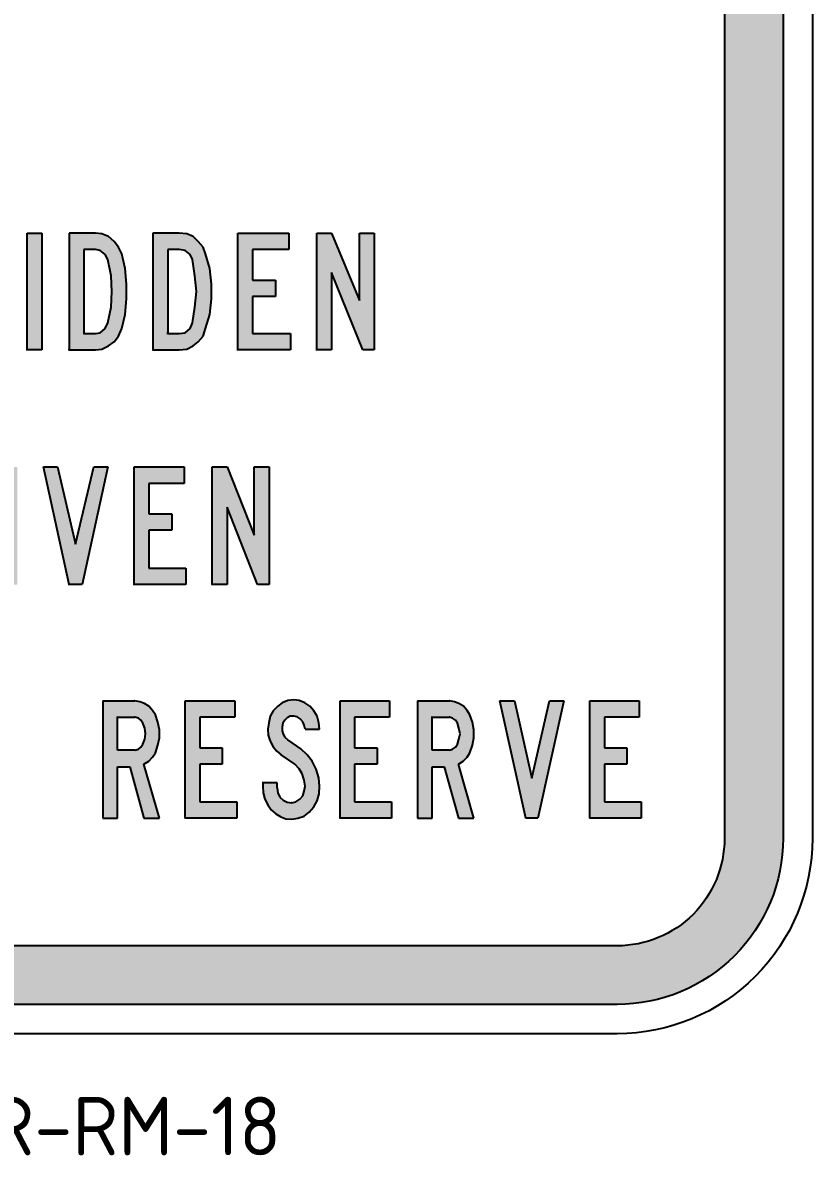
# Model space of a CAD drawing. Extents: x 186 to 276, y 148 to 264.
# Drawn here: x 235.1 to 275.5, y 147.9 to 205.9 of the extents above; entities that cross this region are included whole.
import ezdxf

# ---------------------------------------------------------------- set-up
doc = ezdxf.new("R2010")
doc.units = 0
doc.linetypes.add('CENTERX2', pattern=[101.6, 63.5, -12.7, 12.7, -12.7])
doc.layers.get('0').update_dxf_attribs({"linetype": 'CONTINUOUS'})
doc.layers.add('L35', color=3, linetype='CONTINUOUS')
doc.layers.add('T25', color=1, linetype='CONTINUOUS')
doc.styles.add('ISO', font='iso3098b.shx')

msp = doc.modelspace()

# ---------------------------------------------------------------- hatches: boundary and pattern name
at = {"layer": 'T25', "linetype": 'CENTERX2'}
h = msp.add_hatch(color=256, dxfattribs=at)
edge = h.paths.add_edge_path(flags=16)
edge.add_arc((195.53, 254.095), 5.5, 90, 180, ccw=False)
edge.add_line((195.53, 259.595), (265.53, 259.595))
edge.add_arc((265.53, 254.095), 5.5, 0, 90, ccw=False)
edge.add_line((271.03, 254.095), (271.03, 164.095))
edge.add_arc((265.53, 164.095), 5.5, 270, 360, ccw=False)
edge.add_line((265.53, 158.595), (195.53, 158.595))
edge.add_arc((195.53, 164.095), 5.5, 180, 270, ccw=False)
edge.add_line((190.03, 164.095), (190.03, 254.095))
edge = h.paths.add_edge_path()
edge.add_arc((195.53, 254.095), 8.5, 90, 180, ccw=False)
edge.add_line((195.53, 262.595), (265.53, 262.595))
edge.add_arc((265.53, 254.095), 8.5, 0, 90, ccw=False)
edge.add_line((274.03, 254.095), (274.03, 164.095))
edge.add_arc((265.53, 164.095), 8.5, 270, 360, ccw=False)
edge.add_line((265.53, 155.595), (195.53, 155.595))
edge.add_arc((195.53, 164.095), 8.5, 180, 270, ccw=False)
edge.add_line((187.03, 164.095), (187.03, 254.095))
at = {"layer": 'T25', "linetype": 'Continuous'}
h = msp.add_hatch(color=256, dxfattribs=at)
h.paths.add_polyline_path([(209.724, 194.246), (210.694, 194.246), (210.694, 195.089), (208.039, 195.089), (208.039, 194.246), (208.966, 194.246), (208.966, 189.105), (209.724, 189.105)])
h.paths.add_polyline_path([(215.08, 191.622), (215.08, 192.572), (215.035, 193.108), (214.866, 194.078), (214.74, 194.415), (214.529, 194.752), (214.234, 194.963), (213.939, 195.089), (213.895, 195.099), (213.262, 195.099), (213.223, 195.089), (212.928, 194.963), (212.633, 194.752), (212.422, 194.415), (212.295, 194.078), (212.127, 193.108), (212.043, 192.097), (212.127, 191.085), (212.295, 190.116), (212.422, 189.779), (212.633, 189.484), (212.928, 189.231), (213.223, 189.105), (213.301, 189.095), (213.851, 189.095), (213.939, 189.105), (214.234, 189.231), (214.529, 189.484), (214.74, 189.779), (214.866, 190.116), (215.035, 191.085)])
h.paths.add_polyline_path([(212.801, 192.097), (212.843, 192.982), (213.012, 193.825), (213.096, 194.036), (213.265, 194.204), (213.475, 194.289), (213.686, 194.289), (213.897, 194.204), (214.066, 194.036), (214.15, 193.825), (214.318, 192.982), (214.361, 192.097), (214.318, 191.254), (214.15, 190.411), (214.066, 190.158), (213.897, 189.99), (213.686, 189.905), (213.475, 189.905), (213.265, 189.99), (213.096, 190.158), (213.012, 190.411), (212.843, 191.254)], flags=16)
h.paths.add_polyline_path([(221.82, 192.223), (222.115, 192.518), (222.326, 192.856), (222.453, 193.277), (222.495, 193.699), (222.368, 194.12), (222.2, 194.499), (221.905, 194.836), (221.525, 195.005), (221.104, 195.089), (219.418, 195.089), (219.418, 189.105), (221.188, 189.105), (221.61, 189.189), (221.947, 189.4), (222.242, 189.695), (222.453, 190.116), (222.537, 190.58), (222.537, 191.043), (222.368, 191.507), (222.158, 191.886)])
h.paths.add_polyline_path([(221.399, 191.633), (221.61, 191.338), (221.736, 190.959), (221.736, 190.58), (221.652, 190.243), (221.441, 190.032), (221.188, 189.948), (220.219, 189.948), (220.219, 191.802), (221.062, 191.802), (221.23, 191.76)], flags=16)
h.paths.add_polyline_path([(221.062, 192.645), (220.219, 192.645), (220.219, 194.246), (221.104, 194.246), (221.399, 194.162), (221.568, 193.951), (221.652, 193.656), (221.652, 193.319), (221.525, 193.024), (221.357, 192.771)], flags=16)
h.paths.add_polyline_path([(225.909, 192.687), (224.644, 192.687), (224.644, 194.246), (226.583, 194.246), (226.583, 195.089), (223.843, 195.089), (223.843, 189.105), (226.583, 189.105), (226.583, 189.948), (224.644, 189.948), (224.644, 191.844), (225.909, 191.844)])
h.paths.add_polyline_path([(233.748, 192.476), (233.916, 192.94), (233.958, 193.404), (233.916, 193.909), (233.748, 194.373), (233.495, 194.752), (233.116, 195.005), (232.694, 195.089), (231.008, 195.089), (231.008, 189.105), (231.767, 189.105), (231.767, 191.76), (232.399, 191.76), (233.158, 189.105), (233.958, 189.105), (233.158, 191.844), (233.495, 192.097)])
h.paths.add_polyline_path([(231.767, 192.561), (231.767, 194.246), (232.694, 194.246), (232.947, 194.162), (233.116, 193.951), (233.2, 193.614), (233.2, 193.235), (233.116, 192.898), (232.947, 192.645), (232.694, 192.561)], flags=16)
h.paths.add_polyline_path([(236.066, 195.089), (235.307, 195.089), (235.307, 189.105), (236.066, 189.105)])
h.paths.add_polyline_path([(240.407, 192.476), (240.322, 193.277), (240.154, 194.036), (239.985, 194.373), (239.775, 194.668), (239.48, 194.921), (239.142, 195.047), (238.805, 195.089), (237.457, 195.089), (237.457, 189.105), (238.805, 189.105), (239.142, 189.147), (239.48, 189.315), (239.775, 189.526), (239.985, 189.821), (240.154, 190.2), (240.322, 190.917), (240.407, 191.718)])
h.paths.add_polyline_path([(238.215, 194.246), (238.805, 194.246), (239.058, 194.204), (239.311, 193.994), (239.437, 193.741), (239.606, 192.898), (239.648, 192.097), (239.606, 191.296), (239.437, 190.495), (239.311, 190.2), (239.058, 189.99), (238.805, 189.948), (238.215, 189.948)], flags=16)
h.paths.add_polyline_path([(244.748, 192.476), (244.664, 193.277), (244.453, 194.036), (244.326, 194.373), (244.073, 194.668), (243.821, 194.921), (243.483, 195.047), (243.104, 195.089), (241.755, 195.089), (241.755, 189.105), (243.104, 189.105), (243.483, 189.147), (243.821, 189.315), (244.073, 189.526), (244.326, 189.821), (244.453, 190.2), (244.664, 190.917), (244.748, 191.718)])
h.paths.add_polyline_path([(242.514, 194.246), (243.104, 194.246), (243.399, 194.204), (243.652, 193.994), (243.778, 193.741), (243.905, 192.898), (243.989, 192.097), (243.905, 191.296), (243.778, 190.495), (243.652, 190.2), (243.399, 189.99), (243.104, 189.948), (242.514, 189.948)], flags=16)
h.paths.add_polyline_path([(248.035, 192.687), (246.855, 192.687), (246.855, 194.246), (248.71, 194.246), (248.71, 195.089), (246.096, 195.089), (246.096, 189.105), (248.794, 189.105), (248.794, 189.948), (246.855, 189.948), (246.855, 191.844), (248.035, 191.844)])
h.paths.add_polyline_path([(250.901, 195.089), (250.143, 195.089), (250.143, 189.105), (250.901, 189.105), (250.901, 193.066), (252.503, 189.105), (253.093, 189.105), (253.093, 195.089), (252.334, 195.089), (252.334, 191.633)])
h = msp.add_hatch(color=256, dxfattribs=at)
h.paths.add_polyline_path([(216.636, 181.097), (216.468, 182.066), (216.299, 182.446), (216.089, 182.741), (215.793, 182.951), (215.456, 183.12), (215.077, 183.162), (214.698, 183.12), (214.361, 182.951), (214.066, 182.741), (213.855, 182.446), (213.686, 182.066), (213.518, 181.097), (213.433, 180.085), (213.518, 179.116), (213.686, 178.147), (213.855, 177.767), (214.066, 177.472), (214.361, 177.262), (214.696, 177.094), (215.458, 177.094), (215.793, 177.262), (216.089, 177.472), (216.299, 177.767), (216.468, 178.147), (216.636, 179.116), (216.721, 180.085)])
h.paths.add_polyline_path([(214.234, 180.085), (214.276, 180.97), (214.445, 181.813), (214.571, 182.024), (214.74, 182.235), (214.951, 182.319), (215.203, 182.319), (215.414, 182.235), (215.583, 182.024), (215.709, 181.813), (215.878, 180.97), (215.92, 180.085), (215.878, 179.242), (215.709, 178.4), (215.583, 178.147), (215.414, 177.978), (215.203, 177.894), (214.951, 177.894), (214.74, 177.978), (214.571, 178.147), (214.445, 178.4), (214.276, 179.242)], flags=16)
h.paths.add_polyline_path([(220.725, 180.128), (220.977, 180.465), (221.146, 180.928), (221.188, 181.434), (221.146, 181.94), (220.977, 182.403), (220.682, 182.783), (220.303, 183.036), (219.84, 183.12), (219.797, 183.12), (218.069, 183.12), (218.069, 177.094), (218.87, 177.094), (218.87, 179.748), (219.544, 179.748), (220.345, 177.094), (221.188, 177.094), (220.345, 179.875)])
h.paths.add_polyline_path([(218.87, 180.591), (218.87, 182.277), (219.84, 182.277), (220.092, 182.193), (220.303, 181.982), (220.387, 181.603), (220.387, 181.223), (220.303, 180.886), (220.092, 180.675), (219.84, 180.591)], flags=16)
h.paths.add_polyline_path([(228.437, 180.507), (228.353, 181.265), (228.184, 182.024), (228.016, 182.361), (227.805, 182.698), (227.51, 182.909), (227.173, 183.036), (226.836, 183.12), (225.487, 183.12), (225.487, 177.094), (226.841, 177.094), (227.173, 177.135), (227.51, 177.304), (227.805, 177.514), (228.016, 177.852), (228.184, 178.189), (228.353, 178.947), (228.437, 179.706)])
h.paths.add_polyline_path([(226.246, 182.277), (226.836, 182.277), (227.131, 182.193), (227.342, 182.024), (227.468, 181.729), (227.637, 180.928), (227.679, 180.085), (227.637, 179.285), (227.468, 178.484), (227.342, 178.189), (227.131, 178.02), (226.836, 177.936), (226.246, 177.936)], flags=16)
h.paths.add_polyline_path([(232.525, 180.465), (232.652, 180.928), (232.736, 181.434), (232.652, 181.94), (232.525, 182.403), (232.23, 182.783), (231.851, 183.036), (231.43, 183.12), (231.388, 183.12), (229.786, 183.12), (229.786, 177.094), (230.545, 177.094), (230.545, 179.748), (231.177, 179.748), (231.935, 177.094), (232.736, 177.094), (231.935, 179.875), (232.273, 180.128)])
h.paths.add_polyline_path([(230.545, 180.591), (230.545, 182.277), (231.43, 182.277), (231.683, 182.193), (231.851, 181.982), (231.978, 181.603), (231.978, 181.223), (231.851, 180.886), (231.683, 180.675), (231.43, 180.591)], flags=16)
h.paths.add_polyline_path([(234.801, 183.12), (234.043, 183.12), (234.043, 177.093), (234.801, 177.093)])
h.paths.add_polyline_path([(239.437, 183.12), (238.721, 183.12), (237.794, 179.158), (236.867, 183.12), (236.15, 183.12), (237.456, 177.093), (238.131, 177.093)])
h.paths.add_polyline_path([(242.725, 180.718), (241.545, 180.718), (241.545, 182.277), (243.357, 182.277), (243.357, 183.12), (240.786, 183.12), (240.786, 177.093), (243.441, 177.093), (243.441, 177.936), (241.545, 177.936), (241.545, 179.875), (242.725, 179.875)])
h.paths.add_polyline_path([(245.549, 181.055), (247.108, 177.093), (247.698, 177.093), (247.698, 183.12), (246.939, 183.12), (246.939, 179.622), (245.549, 183.12), (244.79, 183.12), (244.79, 177.093), (245.549, 177.093)])
h = msp.add_hatch(color=256, dxfattribs=at)
h.paths.add_polyline_path([(241.544, 168.044), (241.723, 168.249), (241.877, 168.479), (242.005, 168.863), (242.081, 169.246), (242.081, 169.656), (242.005, 170.039), (241.877, 170.423), (241.723, 170.653), (241.544, 170.858), (241.314, 171.011), (241.084, 171.088), (240.828, 171.139), (240.802, 171.139), (239.191, 171.139), (239.191, 165.128), (239.933, 165.128), (239.933, 167.763), (240.572, 167.763), (241.288, 165.128), (242.081, 165.128), (241.288, 167.89)])
h.paths.add_polyline_path([(239.933, 168.607), (239.933, 170.295), (240.828, 170.295), (241.007, 170.244), (241.135, 170.142), (241.237, 169.988), (241.34, 169.732), (241.365, 169.451), (241.34, 169.17), (241.237, 168.914), (241.135, 168.76), (241.007, 168.658), (240.828, 168.607)], flags=16)
h.paths.add_polyline_path([(245.305, 168.735), (244.154, 168.735), (244.154, 170.295), (245.944, 170.295), (245.944, 171.139), (243.412, 171.139), (243.412, 165.128), (246.047, 165.128), (246.047, 165.972), (244.154, 165.972), (244.154, 167.89), (245.305, 167.89)])
h.paths.add_polyline_path([(249.654, 168.377), (249.321, 168.683), (248.656, 169.144), (248.502, 169.272), (248.426, 169.425), (248.375, 169.604), (248.375, 169.809), (248.4, 169.988), (248.502, 170.142), (248.63, 170.27), (248.784, 170.346), (248.963, 170.346), (249.142, 170.321), (249.295, 170.218), (249.423, 170.065), (249.5, 169.886), (249.551, 169.681), (250.293, 169.681), (250.242, 170.014), (250.165, 170.346), (249.986, 170.628), (249.782, 170.858), (249.526, 171.037), (249.244, 171.165), (248.963, 171.19), (248.656, 171.165), (248.375, 171.037), (248.144, 170.858), (247.914, 170.628), (247.761, 170.346), (247.684, 170.014), (247.633, 169.681), (247.658, 169.374), (247.761, 169.067), (247.914, 168.786), (248.093, 168.556), (248.323, 168.377), (249.014, 167.89), (249.244, 167.66), (249.398, 167.404), (249.5, 167.072), (249.551, 166.765), (249.5, 166.509), (249.423, 166.279), (249.27, 166.1), (249.065, 165.972), (248.861, 165.921), (248.63, 165.946), (248.426, 166.049), (248.247, 166.202), (248.144, 166.432), (248.119, 166.688), (248.119, 166.944), (247.377, 166.944), (247.377, 166.765), (247.402, 166.432), (247.479, 166.1), (247.633, 165.818), (247.812, 165.563), (248.042, 165.358), (248.298, 165.204), (248.554, 165.102), (248.64, 165.095), (248.971, 165.095), (249.168, 165.128), (249.5, 165.23), (249.756, 165.435), (249.986, 165.716), (250.165, 166.023), (250.268, 166.381), (250.293, 166.765), (250.242, 167.2), (250.114, 167.635), (249.909, 168.044)])
h.paths.add_polyline_path([(253.235, 168.735), (252.084, 168.735), (252.084, 170.295), (253.875, 170.295), (253.875, 171.139), (251.342, 171.139), (251.342, 165.128), (253.977, 165.128), (253.977, 165.972), (252.084, 165.972), (252.084, 167.89), (253.235, 167.89)])
h.paths.add_polyline_path([(257.993, 168.479), (258.121, 168.863), (258.198, 169.246), (258.198, 169.656), (258.121, 170.039), (257.993, 170.423), (257.84, 170.653), (257.661, 170.858), (257.43, 171.011), (257.2, 171.088), (256.944, 171.139), (256.919, 171.139), (255.307, 171.139), (255.307, 165.128), (256.049, 165.128), (256.049, 167.763), (256.663, 167.763), (257.405, 165.128), (258.198, 165.128), (257.405, 167.89), (257.635, 168.044), (257.84, 168.249)])
h.paths.add_polyline_path([(256.049, 168.607), (256.049, 170.295), (256.944, 170.295), (257.098, 170.244), (257.251, 170.142), (257.354, 169.988), (257.43, 169.732), (257.482, 169.451), (257.43, 169.17), (257.354, 168.914), (257.251, 168.76), (257.098, 168.658), (256.944, 168.607)], flags=16)
h.paths.add_polyline_path([(260.27, 171.139), (259.528, 171.139), (260.858, 165.128), (261.472, 165.128), (262.803, 171.139), (262.061, 171.139), (261.165, 167.174)])
h.paths.add_polyline_path([(266.026, 168.735), (264.875, 168.735), (264.875, 170.295), (266.665, 170.295), (266.665, 171.139), (264.133, 171.139), (264.133, 165.128), (266.768, 165.128), (266.768, 165.972), (264.875, 165.972), (264.875, 167.89), (266.026, 167.89)])

# ---------------------------------------------------------------- linework, layer by layer
at = {"color": 1}
for p, q in [((235.307, 189.105), (235.307, 195.089)), ((235.307, 195.089), (236.066, 195.089)), ((236.066, 195.089), (236.066, 189.105)), ((238.805, 195.089), (237.457, 195.089)), ((237.457, 195.089), (237.457, 189.105)), ((239.142, 195.047), (238.805, 195.089)), ((239.48, 194.921), (239.142, 195.047)), ((239.775, 194.668), (239.48, 194.921)), ((243.104, 195.089), (241.755, 195.089)), ((241.755, 195.089), (241.755, 189.105)), ((243.483, 195.047), (243.104, 195.089)), ((243.821, 194.921), (243.483, 195.047)), ((244.073, 194.668), (243.821, 194.921)), ((246.096, 189.105), (246.096, 195.089)), ((246.096, 195.089), (248.71, 195.089)), ((248.71, 195.089), (248.71, 194.246)), ((250.143, 189.105), (250.143, 195.089)), ((250.143, 195.089), (250.901, 195.089)), ((250.901, 195.089), (252.334, 191.633)), ((252.334, 191.633), (252.334, 195.089)), ((252.334, 195.089), (253.093, 195.089)), ((253.093, 195.089), (253.093, 189.105)), ((239.985, 194.373), (239.775, 194.668)), ((240.154, 194.036), (239.985, 194.373)), ((244.326, 194.373), (244.073, 194.668)), ((244.453, 194.036), (244.326, 194.373)), ((238.805, 194.246), (238.215, 194.246)), ((238.215, 194.246), (238.215, 189.948)), ((239.058, 194.204), (238.805, 194.246)), ((239.311, 193.994), (239.058, 194.204)), ((239.437, 193.741), (239.311, 193.994)), ((239.606, 192.898), (239.437, 193.741)), ((240.322, 193.277), (240.154, 194.036)), ((243.104, 194.246), (242.514, 194.246)), ((242.514, 194.246), (242.514, 189.948)), ((243.399, 194.204), (243.104, 194.246)), ((243.652, 193.994), (243.399, 194.204)), ((243.778, 193.741), (243.652, 193.994)), ((243.905, 192.898), (243.778, 193.741)), ((244.664, 193.277), (244.453, 194.036)), ((248.71, 194.246), (246.855, 194.246)), ((246.855, 194.246), (246.855, 192.687)), ((240.407, 192.476), (240.322, 193.277)), ((244.748, 192.476), (244.664, 193.277)), ((239.648, 192.097), (239.606, 192.898)), ((243.989, 192.097), (243.905, 192.898)), ((246.855, 192.687), (248.035, 192.687)), ((248.035, 192.687), (248.035, 191.844)), ((252.503, 189.105), (250.901, 193.066)), ((250.901, 193.066), (250.901, 189.105)), ((239.606, 191.296), (239.648, 192.097)), ((240.407, 191.718), (240.407, 192.476)), ((243.905, 191.296), (243.989, 192.097)), ((244.748, 191.718), (244.748, 192.476)), ((240.322, 190.917), (240.407, 191.718)), ((244.664, 190.917), (244.748, 191.718)), ((248.035, 191.844), (246.855, 191.844)), ((246.855, 191.844), (246.855, 189.948)), ((239.437, 190.495), (239.606, 191.296)), ((240.154, 190.2), (240.322, 190.917)), ((243.778, 190.495), (243.905, 191.296)), ((244.453, 190.2), (244.664, 190.917)), ((239.311, 190.2), (239.437, 190.495)), ((243.652, 190.2), (243.778, 190.495)), ((238.215, 189.948), (238.173, 189.948)), ((238.215, 189.948), (238.805, 189.948)), ((238.805, 189.948), (239.058, 189.99)), ((239.058, 189.99), (239.311, 190.2)), ((239.775, 189.526), (239.985, 189.821)), ((239.985, 189.821), (240.154, 190.2)), ((242.514, 189.948), (242.472, 189.948)), ((242.514, 189.948), (243.104, 189.948)), ((243.104, 189.948), (243.399, 189.99)), ((243.399, 189.99), (243.652, 190.2)), ((244.073, 189.526), (244.326, 189.821)), ((244.326, 189.821), (244.453, 190.2)), ((246.855, 189.948), (248.794, 189.948)), ((248.794, 189.948), (248.794, 189.105)), ((235.307, 189.105), (235.265, 189.105)), ((236.066, 189.105), (235.307, 189.105)), ((237.457, 189.105), (237.414, 189.105)), ((237.457, 189.105), (238.805, 189.105)), ((238.805, 189.105), (239.142, 189.147)), ((239.142, 189.147), (239.48, 189.315)), ((239.48, 189.315), (239.775, 189.526)), ((241.755, 189.105), (241.713, 189.105)), ((241.755, 189.105), (243.104, 189.105)), ((243.104, 189.105), (243.483, 189.147)), ((243.483, 189.147), (243.821, 189.315)), ((243.821, 189.315), (244.073, 189.526)), ((246.096, 189.105), (246.054, 189.105)), ((248.794, 189.105), (246.096, 189.105)), ((250.143, 189.105), (250.1, 189.105)), ((250.901, 189.105), (250.143, 189.105)), ((253.093, 189.105), (252.503, 189.105)), ((237.457, 177.093), (236.15, 183.12)), ((236.15, 183.12), (236.867, 183.12)), ((236.867, 183.12), (237.794, 179.158)), ((237.794, 179.158), (238.721, 183.12)), ((239.437, 183.12), (238.131, 177.093)), ((238.721, 183.12), (239.437, 183.12)), ((240.786, 177.093), (240.786, 183.12)), ((240.786, 183.12), (243.357, 183.12)), ((243.357, 183.12), (243.357, 182.277)), ((244.79, 177.093), (244.79, 183.12)), ((244.79, 183.12), (245.549, 183.12)), ((245.549, 183.12), (246.939, 179.622)), ((246.939, 179.622), (246.939, 183.12)), ((246.939, 183.12), (247.698, 183.12)), ((247.698, 183.12), (247.698, 177.093)), ((243.357, 182.277), (241.545, 182.277)), ((241.545, 182.277), (241.545, 180.718)), ((247.108, 177.093), (245.549, 181.055)), ((245.549, 181.055), (245.549, 177.093)), ((241.545, 180.718), (242.725, 180.718)), ((242.725, 180.718), (242.725, 179.875)), ((242.725, 179.875), (241.545, 179.875)), ((241.545, 179.875), (241.545, 177.936)), ((241.545, 177.936), (243.441, 177.936)), ((243.441, 177.936), (243.441, 177.093)), ((237.457, 177.093), (237.414, 177.093)), ((238.131, 177.093), (237.457, 177.093)), ((240.786, 177.093), (240.744, 177.093)), ((243.441, 177.093), (240.786, 177.093)), ((244.79, 177.093), (244.748, 177.093)), ((245.549, 177.093), (244.79, 177.093)), ((247.698, 177.093), (247.108, 177.093)), ((239.191, 171.139), (239.191, 165.128)), ((239.191, 171.139), (240.828, 171.139)), ((240.828, 171.139), (240.802, 171.139)), ((240.828, 171.139), (240.802, 171.139)), ((241.084, 171.088), (240.828, 171.139)), ((243.412, 165.128), (243.412, 171.139)), ((243.412, 171.139), (245.944, 171.139)), ((245.944, 171.139), (245.944, 170.295)), ((248.656, 171.165), (248.375, 171.037)), ((248.963, 171.19), (248.656, 171.165)), ((249.244, 171.165), (248.963, 171.19)), ((249.526, 171.037), (249.244, 171.165)), ((251.342, 165.128), (251.342, 171.139)), ((251.342, 171.139), (253.875, 171.139)), ((253.875, 171.139), (253.875, 170.295)), ((255.307, 171.139), (255.307, 165.128)), ((255.307, 171.139), (256.944, 171.139)), ((256.944, 171.139), (256.919, 171.139)), ((256.944, 171.139), (256.919, 171.139)), ((257.2, 171.088), (256.944, 171.139)), ((260.858, 165.128), (259.528, 171.139)), ((259.528, 171.139), (260.27, 171.139)), ((260.27, 171.139), (261.165, 167.174)), ((261.165, 167.174), (262.061, 171.139)), ((262.803, 171.139), (261.472, 165.128)), ((262.061, 171.139), (262.803, 171.139)), ((264.133, 165.128), (264.133, 171.139)), ((264.133, 171.139), (266.665, 171.139)), ((266.665, 171.139), (266.665, 170.295)), ((241.314, 171.011), (241.084, 171.088)), ((241.544, 170.858), (241.314, 171.011)), ((241.723, 170.653), (241.544, 170.858)), ((241.877, 170.423), (241.723, 170.653)), ((247.914, 170.628), (247.761, 170.346)), ((248.144, 170.858), (247.914, 170.628)), ((248.375, 171.037), (248.144, 170.858)), ((249.782, 170.858), (249.526, 171.037)), ((249.986, 170.628), (249.782, 170.858)), ((250.165, 170.346), (249.986, 170.628)), ((257.43, 171.011), (257.2, 171.088)), ((257.661, 170.858), (257.43, 171.011)), ((257.84, 170.653), (257.661, 170.858)), ((257.993, 170.423), (257.84, 170.653)), ((239.933, 170.295), (239.907, 170.295)), ((239.933, 170.295), (240.828, 170.295)), ((239.933, 168.607), (239.933, 170.295)), ((240.828, 170.295), (240.802, 170.295)), ((240.828, 170.295), (240.802, 170.295)), ((241.007, 170.244), (240.828, 170.295)), ((241.135, 170.142), (241.007, 170.244)), ((241.237, 169.988), (241.135, 170.142)), ((241.237, 169.988), (241.212, 169.988)), ((241.34, 169.732), (241.237, 169.988)), ((241.877, 170.423), (241.851, 170.423)), ((242.005, 170.039), (241.877, 170.423)), ((242.081, 169.656), (242.005, 170.039)), ((245.944, 170.295), (244.154, 170.295)), ((244.154, 170.295), (244.154, 168.735)), ((247.684, 170.014), (247.633, 169.681)), ((247.761, 170.346), (247.684, 170.014)), ((248.4, 169.988), (248.375, 169.809)), ((248.502, 170.142), (248.4, 169.988)), ((248.63, 170.27), (248.502, 170.142)), ((248.784, 170.346), (248.63, 170.27)), ((248.963, 170.346), (248.784, 170.346)), ((248.963, 170.346), (248.937, 170.346)), ((249.142, 170.321), (248.963, 170.346)), ((249.295, 170.218), (249.142, 170.321)), ((249.423, 170.065), (249.295, 170.218)), ((249.5, 169.886), (249.423, 170.065)), ((250.242, 170.014), (250.165, 170.346)), ((250.293, 169.681), (250.242, 170.014)), ((253.875, 170.295), (252.084, 170.295)), ((252.084, 170.295), (252.084, 168.735)), ((256.049, 170.295), (256.023, 170.295)), ((256.049, 170.295), (256.944, 170.295)), ((256.049, 168.607), (256.049, 170.295)), ((256.944, 170.295), (256.919, 170.295)), ((256.944, 170.295), (256.919, 170.295)), ((257.098, 170.244), (256.944, 170.295)), ((257.251, 170.142), (257.098, 170.244)), ((257.354, 169.988), (257.251, 170.142)), ((257.354, 169.988), (257.328, 169.988)), ((257.43, 169.732), (257.354, 169.988)), ((257.993, 170.423), (257.968, 170.423)), ((258.121, 170.039), (257.993, 170.423)), ((258.198, 169.656), (258.121, 170.039)), ((266.665, 170.295), (264.875, 170.295)), ((264.875, 170.295), (264.875, 168.735)), ((241.365, 169.451), (241.34, 169.732)), ((241.34, 169.17), (241.365, 169.451)), ((242.081, 169.246), (242.081, 169.656)), ((247.633, 169.681), (247.658, 169.374)), ((247.658, 169.374), (247.761, 169.067)), ((248.375, 169.809), (248.375, 169.604)), ((248.375, 169.604), (248.426, 169.425)), ((248.426, 169.425), (248.502, 169.272)), ((249.551, 169.681), (249.5, 169.886)), ((249.551, 169.681), (250.293, 169.681)), ((257.482, 169.451), (257.43, 169.732)), ((257.43, 169.17), (257.482, 169.451)), ((258.198, 169.246), (258.198, 169.656)), ((241.135, 168.76), (241.237, 168.914)), ((241.237, 168.914), (241.212, 168.914)), ((241.237, 168.914), (241.34, 169.17)), ((241.877, 168.479), (242.005, 168.863)), ((242.005, 168.863), (242.081, 169.246)), ((247.761, 169.067), (247.914, 168.786)), ((248.502, 169.272), (248.656, 169.144)), ((248.656, 169.144), (248.63, 169.144)), ((248.656, 169.144), (248.63, 169.144)), ((249.321, 168.683), (248.656, 169.144)), ((257.251, 168.76), (257.354, 168.914)), ((257.354, 168.914), (257.328, 168.914)), ((257.354, 168.914), (257.43, 169.17)), ((257.993, 168.479), (258.121, 168.863)), ((258.121, 168.863), (258.198, 169.246)), ((240.828, 168.607), (239.933, 168.607)), ((240.828, 168.607), (241.007, 168.658)), ((241.007, 168.658), (241.135, 168.76)), ((241.544, 168.044), (241.723, 168.249)), ((241.723, 168.249), (241.877, 168.479)), ((241.877, 168.479), (241.851, 168.479)), ((244.154, 168.735), (245.305, 168.735)), ((245.305, 168.735), (245.305, 167.89)), ((247.914, 168.786), (248.093, 168.556)), ((248.093, 168.556), (248.323, 168.377)), ((248.323, 168.377), (248.298, 168.377)), ((248.323, 168.377), (248.298, 168.377)), ((249.014, 167.89), (248.323, 168.377)), ((249.654, 168.377), (249.321, 168.683)), ((249.909, 168.044), (249.654, 168.377)), ((252.084, 168.735), (253.235, 168.735)), ((253.235, 168.735), (253.235, 167.89)), ((256.944, 168.607), (256.049, 168.607)), ((256.944, 168.607), (257.098, 168.658)), ((257.098, 168.658), (257.251, 168.76)), ((257.635, 168.044), (257.84, 168.249)), ((257.84, 168.249), (257.993, 168.479)), ((257.993, 168.479), (257.968, 168.479)), ((264.875, 168.735), (266.026, 168.735)), ((266.026, 168.735), (266.026, 167.89)), ((239.933, 165.128), (239.933, 167.763)), ((239.933, 167.763), (240.572, 167.763)), ((240.572, 167.763), (241.288, 165.128)), ((241.288, 167.89), (241.263, 167.89)), ((241.288, 167.89), (241.544, 168.044)), ((242.081, 165.128), (241.288, 167.89)), ((245.305, 167.89), (244.154, 167.89)), ((244.154, 167.89), (244.154, 165.972)), ((249.014, 167.89), (248.989, 167.89)), ((249.244, 167.66), (249.014, 167.89)), ((249.398, 167.404), (249.244, 167.66)), ((250.114, 167.635), (249.909, 168.044)), ((250.242, 167.2), (250.114, 167.635)), ((253.235, 167.89), (252.084, 167.89)), ((252.084, 167.89), (252.084, 165.972)), ((256.049, 165.128), (256.049, 167.763)), ((256.049, 167.763), (256.663, 167.763)), ((256.663, 167.763), (257.405, 165.128)), ((257.405, 167.89), (257.379, 167.89)), ((257.405, 167.89), (257.635, 168.044)), ((258.198, 165.128), (257.405, 167.89)), ((266.026, 167.89), (264.875, 167.89)), ((264.875, 167.89), (264.875, 165.972)), ((249.5, 167.072), (249.398, 167.404)), ((249.551, 166.765), (249.5, 167.072)), ((250.293, 166.765), (250.242, 167.2)), ((247.377, 166.944), (247.351, 166.944)), ((247.377, 166.944), (247.377, 166.765)), ((248.119, 166.944), (247.377, 166.944)), ((247.377, 166.765), (247.402, 166.432)), ((248.119, 166.688), (248.119, 166.944)), ((248.119, 166.688), (248.144, 166.432)), ((249.423, 166.279), (249.5, 166.509)), ((249.5, 166.509), (249.551, 166.765)), ((249.551, 166.765), (249.526, 166.765)), ((250.268, 166.381), (250.293, 166.765)), ((244.154, 165.972), (246.047, 165.972)), ((246.047, 165.972), (246.047, 165.128)), ((247.402, 166.432), (247.479, 166.1)), ((247.479, 166.1), (247.633, 165.818)), ((248.144, 166.432), (248.247, 166.202)), ((248.247, 166.202), (248.426, 166.049)), ((248.426, 166.049), (248.63, 165.946)), ((248.63, 165.946), (248.861, 165.921)), ((248.861, 165.921), (248.835, 165.921)), ((248.861, 165.921), (249.065, 165.972)), ((249.065, 165.972), (249.27, 166.1)), ((249.27, 166.1), (249.423, 166.279)), ((249.986, 165.716), (250.165, 166.023)), ((250.165, 166.023), (250.268, 166.381)), ((252.084, 165.972), (253.977, 165.972)), ((253.977, 165.972), (253.977, 165.128)), ((264.875, 165.972), (266.768, 165.972)), ((266.768, 165.972), (266.768, 165.128)), ((247.633, 165.818), (247.812, 165.563)), ((247.812, 165.563), (248.042, 165.358)), ((248.042, 165.358), (248.298, 165.204)), ((249.5, 165.23), (249.756, 165.435)), ((249.756, 165.435), (249.986, 165.716)), ((239.191, 165.128), (239.933, 165.128)), ((241.288, 165.128), (242.081, 165.128)), ((243.412, 165.128), (243.386, 165.128)), ((246.047, 165.128), (243.412, 165.128)), ((248.298, 165.204), (248.554, 165.102)), ((248.554, 165.102), (248.861, 165.076)), ((248.861, 165.076), (249.168, 165.128)), ((249.168, 165.128), (249.5, 165.23)), ((251.342, 165.128), (251.316, 165.128)), ((253.977, 165.128), (251.342, 165.128)), ((255.307, 165.128), (256.049, 165.128)), ((257.405, 165.128), (258.198, 165.128)), ((260.858, 165.128), (260.833, 165.128)), ((261.472, 165.128), (260.858, 165.128)), ((264.133, 165.128), (264.107, 165.128)), ((266.768, 165.128), (264.133, 165.128))]:
    msp.add_line(p, q, dxfattribs=at)
at = {"layer": 'L35'}
for points in [[(185.53, 254.095, -0.414214), (195.53, 264.095), (265.53, 264.095, -0.414214), (275.53, 254.095), (275.53, 164.095, -0.414214), (265.53, 154.095), (195.53, 154.095, -0.414214), (185.53, 164.095)], [(187.03, 254.095, -0.414214), (195.53, 262.595), (265.53, 262.595, -0.414214), (274.03, 254.095), (274.03, 164.095, -0.414214), (265.53, 155.595), (195.53, 155.595, -0.414214), (187.03, 164.095)], [(190.03, 254.095, -0.414214), (195.53, 259.595), (265.53, 259.595, -0.414214), (271.03, 254.095), (271.03, 164.095, -0.414214), (265.53, 158.595), (195.53, 158.595, -0.414214), (190.03, 164.095)]]:
    msp.add_lwpolyline(points, format="xyb", close=True, dxfattribs=at)

# ---------------------------------------------------------------- texts
at = {"layer": 'T25', "color": 3, "style": 'ISO'}
msp.add_text('MR-RM-18', height=3, dxfattribs=at).set_placement((230.522, 147.865))

doc.saveas('drawing.dxf')
